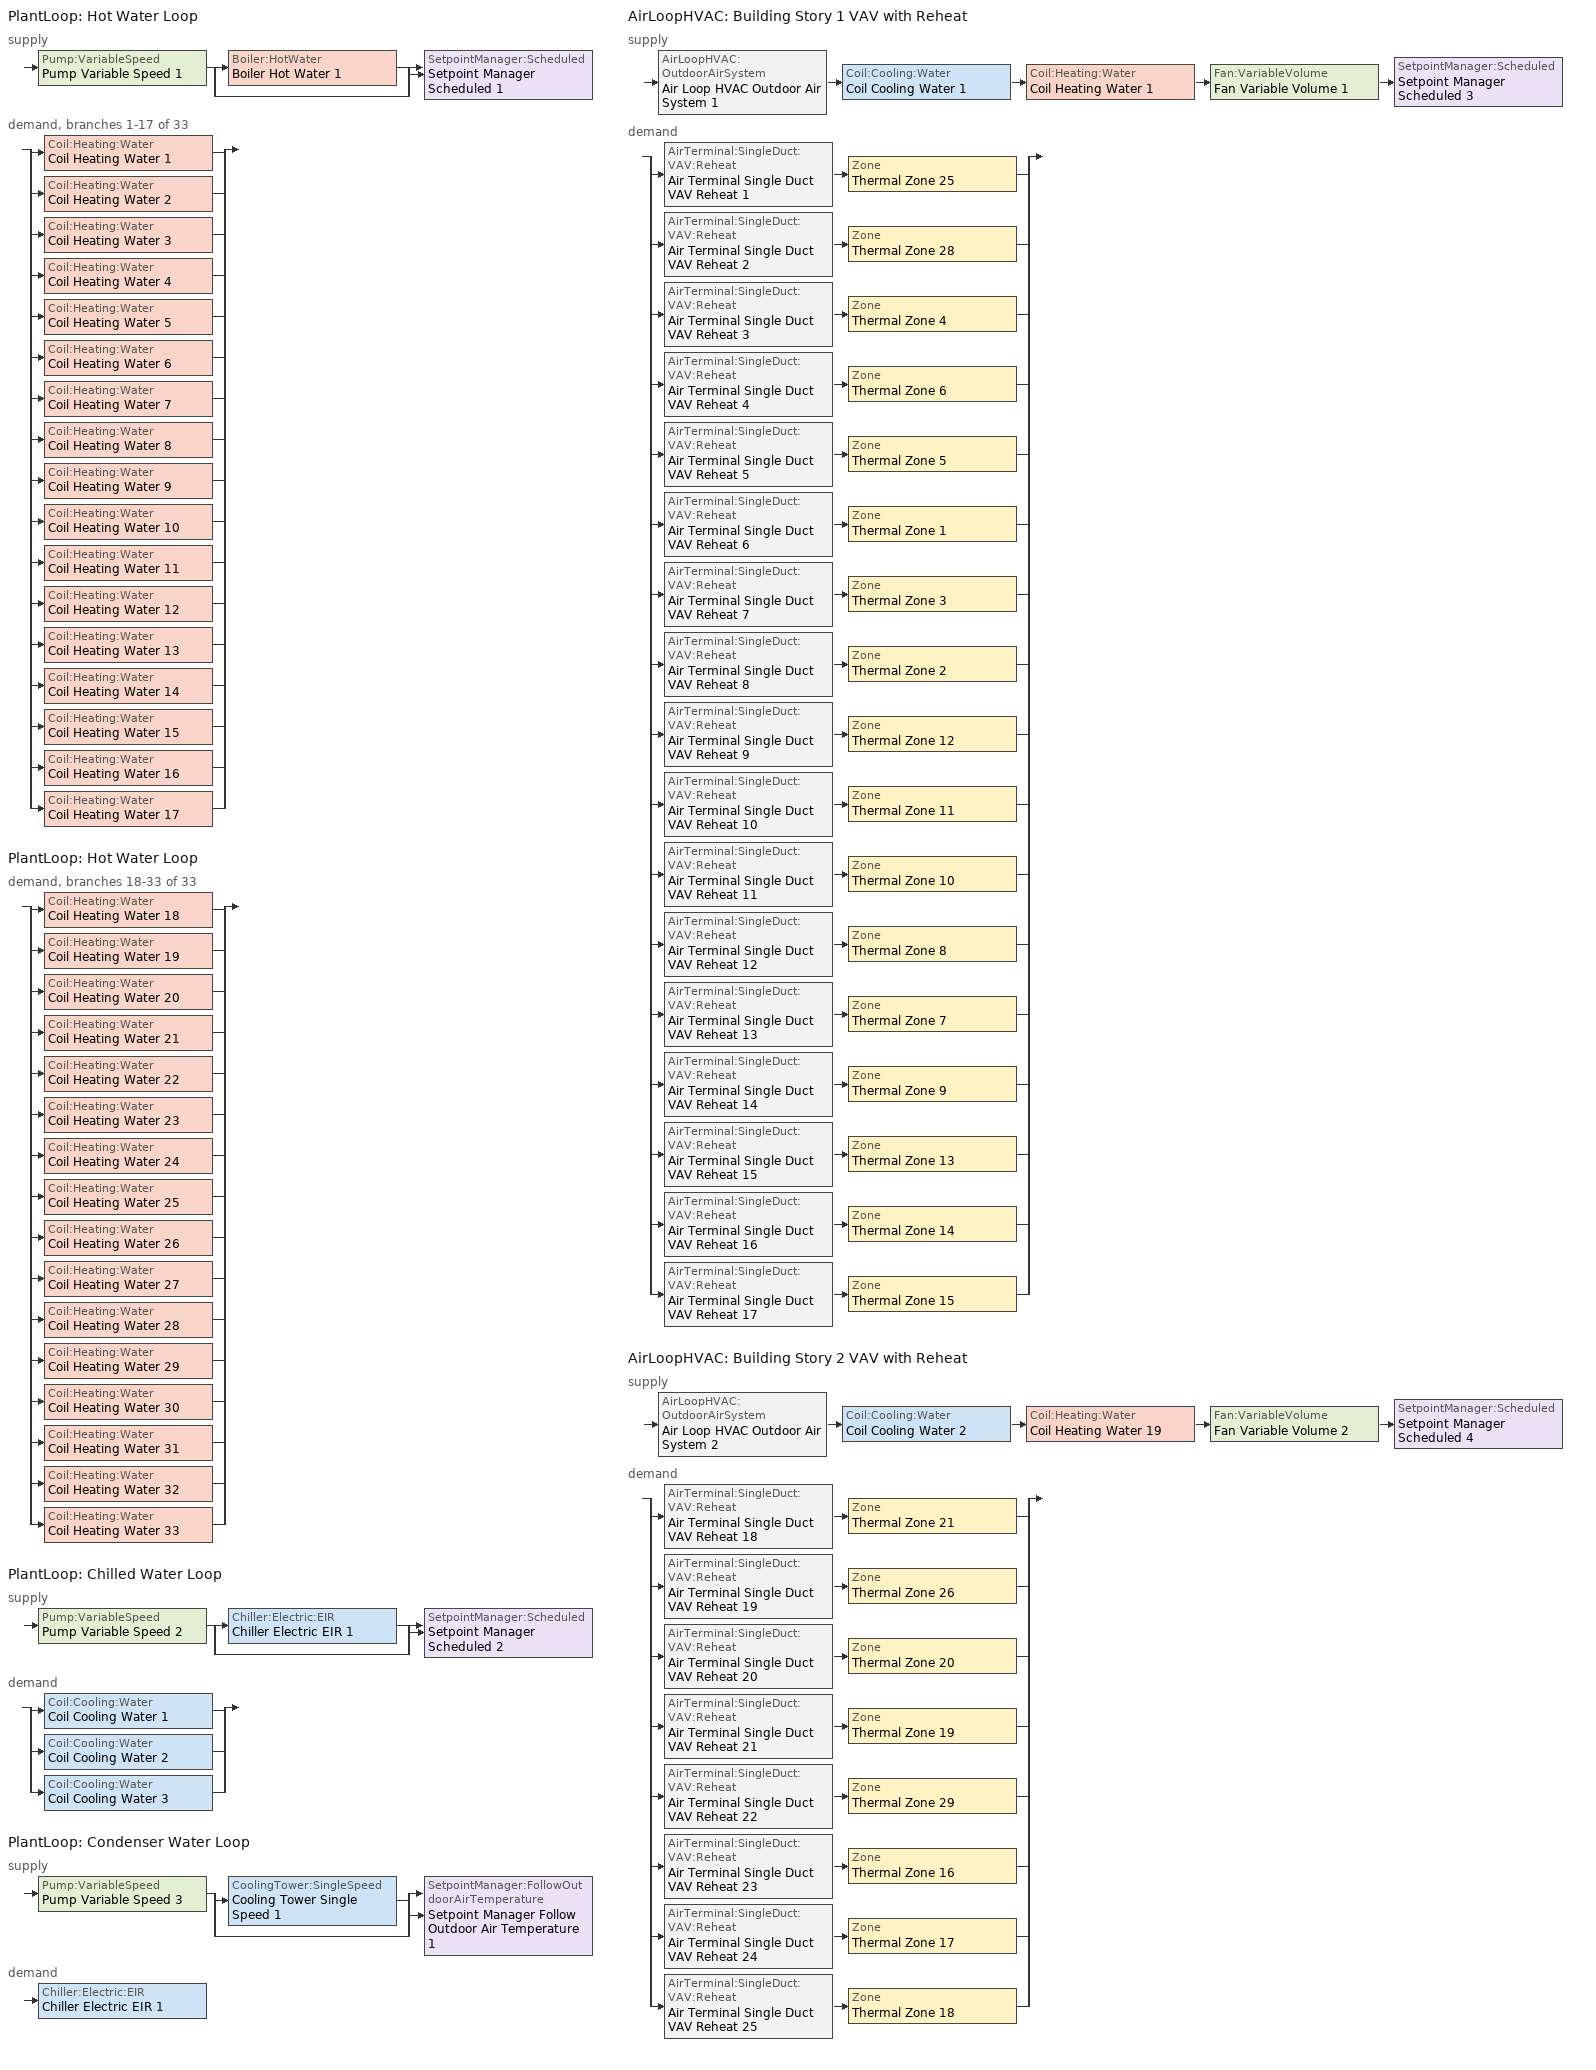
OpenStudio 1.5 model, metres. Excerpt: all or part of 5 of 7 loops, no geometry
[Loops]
PlantLoop 'Hot Water Loop'
 supply: Pump:VariableSpeed 'Pump Variable Speed 1' > split
  | Boiler:HotWater 'Boiler Hot Water 1'
  | bypass
  join > SetpointManager:Scheduled 'Setpoint Manager Scheduled 1'
 demand, branches 1-17 of 33: split
  | Coil:Heating:Water 'Coil Heating Water 1'
  | Coil:Heating:Water 'Coil Heating Water 2'
  | Coil:Heating:Water 'Coil Heating Water 3'
  | Coil:Heating:Water 'Coil Heating Water 4'
  | Coil:Heating:Water 'Coil Heating Water 5'
  | Coil:Heating:Water 'Coil Heating Water 6'
  | Coil:Heating:Water 'Coil Heating Water 7'
  | Coil:Heating:Water 'Coil Heating Water 8'
  | Coil:Heating:Water 'Coil Heating Water 9'
  | Coil:Heating:Water 'Coil Heating Water 10'
  | Coil:Heating:Water 'Coil Heating Water 11'
  | Coil:Heating:Water 'Coil Heating Water 12'
  | Coil:Heating:Water 'Coil Heating Water 13'
  | Coil:Heating:Water 'Coil Heating Water 14'
  | Coil:Heating:Water 'Coil Heating Water 15'
  | Coil:Heating:Water 'Coil Heating Water 16'
  | Coil:Heating:Water 'Coil Heating Water 17'
PlantLoop 'Hot Water Loop'
 demand, branches 18-33 of 33: split
  | Coil:Heating:Water 'Coil Heating Water 18'
  | Coil:Heating:Water 'Coil Heating Water 19'
  | Coil:Heating:Water 'Coil Heating Water 20'
  | Coil:Heating:Water 'Coil Heating Water 21'
  | Coil:Heating:Water 'Coil Heating Water 22'
  | Coil:Heating:Water 'Coil Heating Water 23'
  | Coil:Heating:Water 'Coil Heating Water 24'
  | Coil:Heating:Water 'Coil Heating Water 25'
  | Coil:Heating:Water 'Coil Heating Water 26'
  | Coil:Heating:Water 'Coil Heating Water 27'
  | Coil:Heating:Water 'Coil Heating Water 28'
  | Coil:Heating:Water 'Coil Heating Water 29'
  | Coil:Heating:Water 'Coil Heating Water 30'
  | Coil:Heating:Water 'Coil Heating Water 31'
  | Coil:Heating:Water 'Coil Heating Water 32'
  | Coil:Heating:Water 'Coil Heating Water 33'
PlantLoop 'Chilled Water Loop'
 supply: Pump:VariableSpeed 'Pump Variable Speed 2' > split
  | Chiller:Electric:EIR 'Chiller Electric EIR 1'
  | bypass
  join > SetpointManager:Scheduled 'Setpoint Manager Scheduled 2'
 demand: split
  | Coil:Cooling:Water 'Coil Cooling Water 1'
  | Coil:Cooling:Water 'Coil Cooling Water 2'
  | Coil:Cooling:Water 'Coil Cooling Water 3'
PlantLoop 'Condenser Water Loop'
 supply: Pump:VariableSpeed 'Pump Variable Speed 3' > split
  | CoolingTower:SingleSpeed 'Cooling Tower Single Speed 1'
  | bypass
  join > SetpointManager:FollowOutdoorAirTemperature 'Setpoint Manager Follow Outdoor Air Temperature 1'
 demand: Chiller:Electric:EIR 'Chiller Electric EIR 1'
AirLoopHVAC 'Building Story 1 VAV with Reheat'
 supply: AirLoopHVAC:OutdoorAirSystem 'Air Loop HVAC Outdoor Air System 1' > Coil:Cooling:Water 'Coil Cooling Water 1' > Coil:Heating:Water 'Coil Heating Water 1' > Fan:VariableVolume 'Fan Variable Volume 1' > SetpointManager:Scheduled 'Setpoint Manager Scheduled 3'
 demand: split
  | AirTerminal:SingleDuct:VAV:Reheat 'Air Terminal Single Duct VAV Reheat 1' > Zone 'Thermal Zone 25'
  | AirTerminal:SingleDuct:VAV:Reheat 'Air Terminal Single Duct VAV Reheat 2' > Zone 'Thermal Zone 28'
  | AirTerminal:SingleDuct:VAV:Reheat 'Air Terminal Single Duct VAV Reheat 3' > Zone 'Thermal Zone 4'
  | AirTerminal:SingleDuct:VAV:Reheat 'Air Terminal Single Duct VAV Reheat 4' > Zone 'Thermal Zone 6'
  | AirTerminal:SingleDuct:VAV:Reheat 'Air Terminal Single Duct VAV Reheat 5' > Zone 'Thermal Zone 5'
  | AirTerminal:SingleDuct:VAV:Reheat 'Air Terminal Single Duct VAV Reheat 6' > Zone 'Thermal Zone 1'
  | AirTerminal:SingleDuct:VAV:Reheat 'Air Terminal Single Duct VAV Reheat 7' > Zone 'Thermal Zone 3'
  | AirTerminal:SingleDuct:VAV:Reheat 'Air Terminal Single Duct VAV Reheat 8' > Zone 'Thermal Zone 2'
  | AirTerminal:SingleDuct:VAV:Reheat 'Air Terminal Single Duct VAV Reheat 9' > Zone 'Thermal Zone 12'
  | AirTerminal:SingleDuct:VAV:Reheat 'Air Terminal Single Duct VAV Reheat 10' > Zone 'Thermal Zone 11'
  | AirTerminal:SingleDuct:VAV:Reheat 'Air Terminal Single Duct VAV Reheat 11' > Zone 'Thermal Zone 10'
  | AirTerminal:SingleDuct:VAV:Reheat 'Air Terminal Single Duct VAV Reheat 12' > Zone 'Thermal Zone 8'
  | AirTerminal:SingleDuct:VAV:Reheat 'Air Terminal Single Duct VAV Reheat 13' > Zone 'Thermal Zone 7'
  | AirTerminal:SingleDuct:VAV:Reheat 'Air Terminal Single Duct VAV Reheat 14' > Zone 'Thermal Zone 9'
  | AirTerminal:SingleDuct:VAV:Reheat 'Air Terminal Single Duct VAV Reheat 15' > Zone 'Thermal Zone 13'
  | AirTerminal:SingleDuct:VAV:Reheat 'Air Terminal Single Duct VAV Reheat 16' > Zone 'Thermal Zone 14'
  | AirTerminal:SingleDuct:VAV:Reheat 'Air Terminal Single Duct VAV Reheat 17' > Zone 'Thermal Zone 15'
AirLoopHVAC 'Building Story 2 VAV with Reheat'
 supply: AirLoopHVAC:OutdoorAirSystem 'Air Loop HVAC Outdoor Air System 2' > Coil:Cooling:Water 'Coil Cooling Water 2' > Coil:Heating:Water 'Coil Heating Water 19' > Fan:VariableVolume 'Fan Variable Volume 2' > SetpointManager:Scheduled 'Setpoint Manager Scheduled 4'
 demand: split
  | AirTerminal:SingleDuct:VAV:Reheat 'Air Terminal Single Duct VAV Reheat 18' > Zone 'Thermal Zone 21'
  | AirTerminal:SingleDuct:VAV:Reheat 'Air Terminal Single Duct VAV Reheat 19' > Zone 'Thermal Zone 26'
  | AirTerminal:SingleDuct:VAV:Reheat 'Air Terminal Single Duct VAV Reheat 20' > Zone 'Thermal Zone 20'
  | AirTerminal:SingleDuct:VAV:Reheat 'Air Terminal Single Duct VAV Reheat 21' > Zone 'Thermal Zone 19'
  | AirTerminal:SingleDuct:VAV:Reheat 'Air Terminal Single Duct VAV Reheat 22' > Zone 'Thermal Zone 29'
  | AirTerminal:SingleDuct:VAV:Reheat 'Air Terminal Single Duct VAV Reheat 23' > Zone 'Thermal Zone 16'
  | AirTerminal:SingleDuct:VAV:Reheat 'Air Terminal Single Duct VAV Reheat 24' > Zone 'Thermal Zone 17'
  | AirTerminal:SingleDuct:VAV:Reheat 'Air Terminal Single Duct VAV Reheat 25' > Zone 'Thermal Zone 18'
[Sizing:Zone] Zone Cooling Design Supply Air Temperature {C}=14; Zone Heating Design Supply Air Temperature {C}=40; Zone Cooling Design Supply Air Humidity Ratio {kg-H2O/kg-air}=0.0085; Zone Heating Design Supply Air Humidity Ratio {kg-H2O/kg-air}=0.008; Cooling Design Air Flow Method=DesignDay; Heating Design Air Flow Method=DesignDay
Thermal Zone 1; Thermal Zone 2; Thermal Zone 3; Thermal Zone 4; Thermal Zone 5; Thermal Zone 6; Thermal Zone 7; Thermal Zone 8; Thermal Zone 9; Thermal Zone 10; Thermal Zone 11; Thermal Zone 12; Thermal Zone 13; Thermal Zone 14; Thermal Zone 15; Thermal Zone 16; Thermal Zone 17; Thermal Zone 18; Thermal Zone 19; Thermal Zone 20; Thermal Zone 21; Thermal Zone 25; Thermal Zone 26; Thermal Zone 28; Thermal Zone 29
[Zone equipment]
Thermal Zone 1: Air Terminal Single Duct VAV Reheat 6
Thermal Zone 2: Air Terminal Single Duct VAV Reheat 8
Thermal Zone 3: Air Terminal Single Duct VAV Reheat 7
Thermal Zone 4: Air Terminal Single Duct VAV Reheat 3
Thermal Zone 5: Air Terminal Single Duct VAV Reheat 5
Thermal Zone 6: Air Terminal Single Duct VAV Reheat 4
Thermal Zone 7: Fan Zone Exhaust 1, Air Terminal Single Duct VAV Reheat 13
Thermal Zone 8: Fan Zone Exhaust 3, Air Terminal Single Duct VAV Reheat 12
Thermal Zone 9: Fan Zone Exhaust 2, Air Terminal Single Duct VAV Reheat 14
Thermal Zone 10: Air Terminal Single Duct VAV Reheat 11
Thermal Zone 11: Air Terminal Single Duct VAV Reheat 10
Thermal Zone 12: Air Terminal Single Duct VAV Reheat 9
Thermal Zone 13: Air Terminal Single Duct VAV Reheat 15
Thermal Zone 14: Air Terminal Single Duct VAV Reheat 16
Thermal Zone 15: Air Terminal Single Duct VAV Reheat 17
Thermal Zone 16: Air Terminal Single Duct VAV Reheat 23
Thermal Zone 17: Air Terminal Single Duct VAV Reheat 24
Thermal Zone 18: Air Terminal Single Duct VAV Reheat 25
Thermal Zone 19: Air Terminal Single Duct VAV Reheat 21
Thermal Zone 20: Air Terminal Single Duct VAV Reheat 20
Thermal Zone 21: Air Terminal Single Duct VAV Reheat 18
Thermal Zone 25: Air Terminal Single Duct VAV Reheat 1
Thermal Zone 26: Air Terminal Single Duct VAV Reheat 19
Thermal Zone 28: Air Terminal Single Duct VAV Reheat 2
Thermal Zone 29: Air Terminal Single Duct VAV Reheat 22
[Fan:ZoneExhaust] Availability Schedule=Always On Discrete; Fan Efficiency=1; Pressure Rise {Pa}=125; System Availability Manager Coupling Mode=Decoupled
Name | Maximum Flow Rate {m3/s}
Fan Zone Exhaust 1; Fan Zone Exhaust 2 | 0.119394
Fan Zone Exhaust 3 | 0.705106
[PlantLoop]
Name | Fluid Type | Maximum Loop Flow Rate {m3/s} | Plant Loop Volume {m3}
Hot Water Loop | Water | 0.0041259 | 9.28329
Chilled Water Loop |  | 0.0164968 | 37.1179
Condenser Water Loop |  | 0.0233217 | 52.4738
[Sizing:Plant]
Name | Loop Type | Design Loop Exit Temperature {C} | Loop Design Temperature Difference {deltaC}
Hot Water Loop | Heating | 82 | 11
Chilled Water Loop | Cooling | 7.22 | 6.67
Condenser Water Loop | Condenser | 29.4 | 5.6
[Pump:VariableSpeed] Pump Control Type=Intermittent
Name | Rated Flow Rate {m3/s} | Rated Power Consumption {W}
Pump Variable Speed 1 | 0.0041259 | 1054.12
Pump Variable Speed 2 | 0.0164968 | 4214.73
Pump Variable Speed 3 | 0.0233217 | 5958.4
[Boiler:HotWater]
Boiler Hot Water 1: Nominal Capacity {W}=190652; Efficiency Curve Temperature Evaluation Variable=LeavingBoiler; Normalized Boiler Efficiency Curve=Boiler Efficiency; Design Water Flow Rate {m3/s}=0.0041259; Water Outlet Upper Temperature Limit {C}=99; Boiler Flow Mode=ConstantFlow; Parasitic Electric Load {W}=0; Sizing Factor=1
[SetpointManager:Scheduled] Control Variable=Temperature
Name | Schedule
Setpoint Manager Scheduled 1 | HW Temp - extend 0.0 shift 0.0
Setpoint Manager Scheduled 2 | CHW Temp - extend 0.0 shift 0.0
Setpoint Manager Scheduled 3; Setpoint Manager Scheduled 4 | Supply Air Temp 55F - extend 0.0 shift 0.0
[Chiller:Electric:EIR]
Chiller Electric EIR 1: Reference Capacity {W}=461867; Reference COP {W/W}=5.5; Reference Chilled Water Flow Rate {m3/s}=0.0164968; Cooling Capacity Function of Temperature Curve=Curve Biquadratic 1; Electric Input to Cooling Output Ratio Function of Temperature Curve=Curve Biquadratic 2; Electric Input to Cooling Output Ratio Function of Part Load Ratio Curve=Curve Quadratic 1; Design Heat Recovery Water Flow Rate {m3/s}=0; Sizing Factor=1; Basin Heater Capacity {W/K}=0; Basin Heater Setpoint Temperature {C}=10
[CoolingTower:SingleSpeed]
Cooling Tower Single Speed 1: Design Water Flow Rate {m3/s}=0.0233217; Design Air Flow Rate {m3/s}=15.164; Fan Power at Design Air Flow Rate {W}=5731.35; U-Factor Times Area Value at Design Air Flow Rate {W/K}=33893.3; Air Flow Rate in Free Convection Regime {m3/s}=1.5164; U-Factor Times Area Value at Free Convection Air Flow Rate {W/K}=3389.33; Performance Input Method=UFactorTimesAreaAndDesignWaterFlowRate; Free Convection Capacity {W}=0
[SetpointManager:FollowOutdoorAirTemperature]
Setpoint Manager Follow Outdoor Air Temperature 1: Control Variable=Temperature; Reference Temperature Type=OutdoorAirWetBulb; Offset Temperature Difference {deltaC}=1.5; Maximum Setpoint Temperature {C}=80; Minimum Setpoint Temperature {C}=6
[AirLoopHVAC]
Name | Design Supply Air Flow Rate {m3/s}
Building Story 1 VAV with Reheat | 2.39076
Building Story 2 VAV with Reheat | 6.08984
[Sizing:System] Type of Load to Size On=Sensible; Minimum System Air Flow Ratio=0.3; Preheat Design Temperature {C}=7; Preheat Design Humidity Ratio {kg-H2O/kg-Air}=0.008; Precool Design Temperature {C}=12.8; Precool Design Humidity Ratio {kg-H2O/kg-Air}=0.008; Central Cooling Design Supply Air Temperature {C}=12.8; Central Heating Design Supply Air Temperature {C}=12.8; Sizing Option=NonCoincident; 100% Outdoor Air in Cooling=Yes; 100% Outdoor Air in Heating=Yes; Central Cooling Design Supply Air Humidity Ratio {kg-H2O/kg-Air}=0.0085; Central Heating Design Supply Air Humidity Ratio {kg-H2O/kg-Air}=0.008; Cooling Design Air Flow Method=DesignDay; Cooling Design Air Flow Rate {m3/s}=0; Heating Design Air Flow Method=DesignDay; Heating Design Air Flow Rate {m3/s}=0; System Outdoor Air Method=ZoneSum
Name | Design Outdoor Air Flow Rate {m3/s}
Building Story 1 VAV with Reheat | 2.39076
Building Story 2 VAV with Reheat | 6.08984
[Controller:OutdoorAir] Minimum Outdoor Air Flow Rate {m3/s}=Autosize; Economizer Control Type=DifferentialEnthalpy; Economizer Control Action Type=ModulateFlow; Economizer Maximum Limit Dry-Bulb Temperature {C}=20.5556; Economizer Maximum Limit Enthalpy {J/kg}=65128; Economizer Maximum Limit Dewpoint Temperature {C}=12.7778; Economizer Minimum Limit Dry-Bulb Temperature {C}=-100; Lockout Type=NoLockout; Minimum Limit Type=FixedMinimum; High Humidity Control=No; Heat Recovery Bypass Control Type=BypassWhenWithinEconomizerLimits
Name | Maximum Outdoor Air Flow Rate {m3/s} | Controller Mechanical Ventilation
Controller Outdoor Air 1 | 2.39076 | Controller Mechanical Ventilation 1
Controller Outdoor Air 2 | 6.08984 | Controller Mechanical Ventilation 2
[Controller:MechanicalVentilation] Availability Schedule=Always On Discrete; Demand Controlled Ventilation=Yes; System Outdoor Air Method=ZoneSum
Controller Mechanical Ventilation 1; Controller Mechanical Ventilation 2
[AirLoopHVAC:OutdoorAirSystem]
Name | Controller
Air Loop HVAC Outdoor Air System 1 | Controller Outdoor Air 1
Air Loop HVAC Outdoor Air System 2 | Controller Outdoor Air 2
[Fan:VariableVolume] Availability Schedule=Always On Discrete; Fan Efficiency=0.6045; Pressure Rise {Pa}=500; Fan Power Minimum Flow Rate Input Method=FixedFlowRate; Fan Power Minimum Flow Fraction=0; Fan Power Minimum Air Flow Rate {m3/s}=0; Motor Efficiency=0.93; Motor In Airstream Fraction=1; Fan Power Coefficient 1=0.0407599; Fan Power Coefficient 2=0.088045; Fan Power Coefficient 3=-0.0729261; Fan Power Coefficient 4=0.94374; Fan Power Coefficient 5=0
Name | Maximum Flow Rate {m3/s}
Fan Variable Volume 1 | 2.39076
Fan Variable Volume 2 | 6.08984
[Coil:Heating:Water] Availability Schedule=Always On Discrete
Name | U-Factor Times Area Value {W/K} | Maximum Water Flow Rate {m3/s} | Rated Capacity {W}
Coil Heating Water 1 | 305.442 | 0.000495132 | 22791.1
Coil Heating Water 2 | 25.5597 | 2.83769e-05 | 1306.2
Coil Heating Water 3 | 23.2049 | 2.63832e-05 | 1214.43
Coil Heating Water 4; Coil Heating Water 5; Coil Heating Water 6; Coil Heating Water 9; Coil Heating Water 11; Coil Heating Water 13; Coil Heating Water 17; Coil Heating Water 22; Coil Heating Water 26 | 1 | 0 | 0
Coil Heating Water 7 | 2.00051 | 2.07553e-06 | 95.5374
Coil Heating Water 8 | 2.00106 | 2.0761e-06 | 95.5637
Coil Heating Water 10 | 32.9358 | 3.41688e-05 | 1572.8
Coil Heating Water 12 | 32.4224 | 3.36363e-05 | 1548.29
Coil Heating Water 14 | 9.78117 | 1.16263e-05 | 535.163
Coil Heating Water 15 | 9.84243 | 1.16931e-05 | 538.237
Coil Heating Water 16 | 15.8728 | 1.65002e-05 | 759.509
Coil Heating Water 18 | 16.4183 | 1.70329e-05 | 784.027
Coil Heating Water 19 | 778.035 | 0.00126122 | 58054.4
Coil Heating Water 20 | 29.8702 | 3.43913e-05 | 1583.04
Coil Heating Water 21 | 89.4299 | 9.44661e-05 | 4348.3
Coil Heating Water 23 | 29.9373 | 3.46746e-05 | 1596.08
Coil Heating Water 24 | 88.4233 | 9.42752e-05 | 4339.51
Coil Heating Water 25 | 130.969 | 0.000135868 | 6254.05
Coil Heating Water 27 | 135.224 | 0.000140281 | 6457.18
Coil Heating Water 28 | 453.921 | 0.000735822 | 33870.1
Coil Heating Water 29 | 110.726 | 0.00011487 | 5287.5
Coil Heating Water 30 | 165.221 | 0.000171406 | 7889.85
Coil Heating Water 31 | 305.732 | 0.000343562 | 15814.3
Coil Heating Water 32 | 110.76 | 0.000114905 | 5289.11
Coil Heating Water 33 | 165.274 | 0.00017146 | 7892.36
[Coil:Cooling:Water] Availability Schedule=Always On Discrete; Design Inlet Water Temperature {C}=7.22; Design Outlet Air Temperature {C}=12.8; Design Inlet Air Humidity Ratio {kg-H2O/kg-air}=0.013543; Design Outlet Air Humidity Ratio {kg-H2O/kg-air}=0.0085
Name | Design Water Flow Rate {m3/s} | Design Air Flow Rate {m3/s} | Design Inlet Air Temperature {C}
Coil Cooling Water 1 | 0.00319241 | 2.39076 | 30.0698
Coil Cooling Water 2 | 0.00834974 | 6.08984 | 30.8818
Coil Cooling Water 3 | 0.00495468 | 3.55294 | 31.4137
[AirTerminal:SingleDuct:VAV:Reheat] Availability Schedule=Always On Discrete; Zone Minimum Air Flow Input Method=Constant; Constant Minimum Air Flow Fraction=0.3; Fixed Minimum Air Flow Rate {m3/s}=0; Minimum Hot Water or Steam Flow Rate {m3/s}=0; Convergence Tolerance=0.001; Damper Heating Action=Normal; Maximum Reheat Air Temperature {C}=35
Name | Maximum Air Flow Rate {m3/s} | Reheat Coil | Maximum Hot Water or Steam Flow Rate {m3/s} | Maximum Flow per Zone Floor Area During Reheat {m3/s-m2} | Maximum Flow Fraction During Reheat
Air Terminal Single Duct VAV Reheat 1 | 0.169569 | Coil Heating Water 2 | 2.83769e-05 | 0.002032 | 0.880132
Air Terminal Single Duct VAV Reheat 2 | 0.180325 | Coil Heating Water 3 | 2.63832e-05 | 0.002032 | 0.827633
Air Terminal Single Duct VAV Reheat 3 | 0.0445066 | Coil Heating Water 4 | 0 | 0.002032 | 0.402393
Air Terminal Single Duct VAV Reheat 4 | 0.0432241 | Coil Heating Water 5 | 0 | 0.002032 | 0.414333
Air Terminal Single Duct VAV Reheat 5 | 0.241608 | Coil Heating Water 6 | 0 | 0.002032 | 0.437758
Air Terminal Single Duct VAV Reheat 6 | 0.00472074 | Coil Heating Water 7 | 2.07553e-06 | 0.000803434 | 1
Air Terminal Single Duct VAV Reheat 7 | 0.00384354 | Coil Heating Water 8 | 2.0761e-06 | 0.000654141 | 1
Air Terminal Single Duct VAV Reheat 8 | 0.0153887 | Coil Heating Water 9 | 0 | 0.000443478 | 1
Air Terminal Single Duct VAV Reheat 9 | 0.0465684 | Coil Heating Water 10 | 3.41688e-05 | 0.000792559 | 1
Air Terminal Single Duct VAV Reheat 10 | 0.270331 | Coil Heating Water 11 | 0 | 0.00077905 | 1
Air Terminal Single Duct VAV Reheat 11 | 0.0500341 | Coil Heating Water 12 | 3.36363e-05 | 0.000851542 | 1
Air Terminal Single Duct VAV Reheat 12 | 0.676902 | Coil Heating Water 13 | 0 | 0.002032 | 0.416667
Air Terminal Single Duct VAV Reheat 13 | 0.114619 | Coil Heating Water 14 | 1.16263e-05 | 0.002032 | 0.416667
Air Terminal Single Duct VAV Reheat 14 | 0.114619 | Coil Heating Water 15 | 1.16931e-05 | 0.002032 | 0.416667
Air Terminal Single Duct VAV Reheat 15 | 0.0754536 | Coil Heating Water 16 | 1.65002e-05 | 0.002032 | 0.844617
Air Terminal Single Duct VAV Reheat 16 | 0.275573 | Coil Heating Water 17 | 0 | 0.00148782 | 1
Air Terminal Single Duct VAV Reheat 17 | 0.0690237 | Coil Heating Water 18 | 1.70329e-05 | 0.002032 | 0.923297
Air Terminal Single Duct VAV Reheat 18 | 0.25564 | Coil Heating Water 20 | 3.43913e-05 | 0.002032 | 0.724529
Air Terminal Single Duct VAV Reheat 19 | 0.456448 | Coil Heating Water 21 | 9.44661e-05 | 0.002032 | 0.653932
Air Terminal Single Duct VAV Reheat 20 | 1.35636 | Coil Heating Water 22 | 0 | 0.002032 | 0.806458
Air Terminal Single Duct VAV Reheat 21 | 0.269343 | Coil Heating Water 23 | 3.46746e-05 | 0.002032 | 0.687667
Air Terminal Single Duct VAV Reheat 22 | 0.471503 | Coil Heating Water 24 | 9.42752e-05 | 0.002032 | 0.633052
Air Terminal Single Duct VAV Reheat 23 | 0.602189 | Coil Heating Water 25 | 0.000135868 | 0.002032 | 0.558366
Air Terminal Single Duct VAV Reheat 24 | 2.15207 | Coil Heating Water 26 | 0 | 0.002032 | 0.922714
Air Terminal Single Duct VAV Reheat 25 | 0.5263 | Coil Heating Water 27 | 0.000140281 | 0.002032 | 0.638879
[Schedule:Ruleset]
Name | Default Day Schedule
HW Temp - extend 0.0 shift 0.0 | HW Temp Default
CHW Temp - extend 0.0 shift 0.0 | HW Temp Default 1
Supply Air Temp 55F - extend 0.0 shift 0.0 | Supply Air Temp 55F Default
[Schedule:Day]
HW Temp Default: 24, 0, 67.2222
HW Temp Default 1: 24, 0, 6.66667
Supply Air Temp 55F Default: 24, 0, 12.7778
[Schedule:Constant]
Always On Discrete: Value=1
[Curve:Biquadratic]
Name | Coefficient1 Constant | Coefficient2 x | Coefficient3 x**2 | Coefficient4 y | Coefficient5 y**2 | Coefficient6 x*y | Minimum Value of x {BasedOnField A2} | Maximum Value of x {BasedOnField A2} | Minimum Value of y {BasedOnField A3} | Maximum Value of y {BasedOnField A3} | Input Unit Type for X | Input Unit Type for Y | Output Unit Type
Boiler Efficiency | 1 | 0 | 0 | 0 | 0 | 0 | 0 | 1 | 0 | 1 | Dimensionless | Dimensionless | Dimensionless
Curve Biquadratic 1 | 1.02152 | 0.0370359 | 0.000233248 | -0.00389405 | -6.52536e-05 | -0.000268045 | 5 | 10 | 24 | 35
Curve Biquadratic 2 | 0.701769 | -0.00452016 | 0.00053311 | -0.00549821 | 0.000544579 | -0.000729032 | 5 | 10 | 24 | 35
[Curve:Quadratic]
Curve Quadratic 1: Coefficient1 Constant=0.0636912; Coefficient2 x=0.584888; Coefficient3 x**2=0.352803; Minimum Value of x {BasedOnField A2}=0; Maximum Value of x {BasedOnField A2}=1
